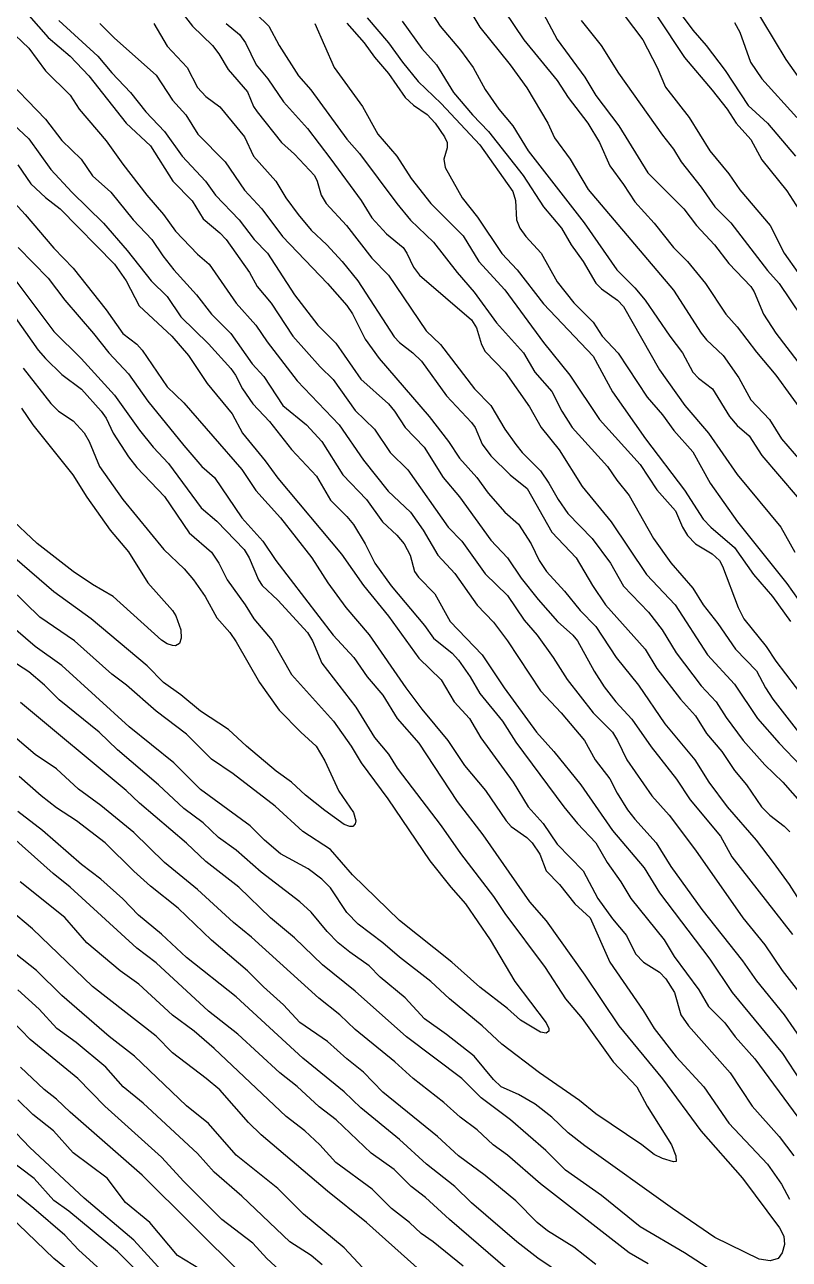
# Model space of a CAD drawing. Extents: x 474277 to 475042, y 254928 to 255625.
# Drawn here: x 474851.51 to 474872.7, y 255327.82 to 255362.01 of the extents above; entities that cross this region are included whole.
import ezdxf

# ---------------------------------------------------------------- set-up
doc = ezdxf.new("R2010")
doc.units = 0
doc.header["$MEASUREMENT"] = 0
doc.layers.add('BaseMapV2_DTM_export_MonNov09090547073261 — entities', color=1, linetype='CONTINUOUS')

msp = doc.modelspace()

# ---------------------------------------------------------------- linework, layer by layer
at = {"layer": 'BaseMapV2_DTM_export_MonNov09090547073261 — entities', "color": 15, "linetype": 'Continuous', "true_color": 0xb7484b}
for points in [[(474864.277, 255363.182, 93.75), (474865.348, 255361.586, 93.75), (474866.27, 255360.461, 93.75), (474866.577, 255359.992, 93.75), (474867.115, 255359.286, 93.75), (474867.439, 255358.749, 93.75), (474867.727, 255358.1, 93.75), (474868.11, 255357.588, 93.75), (474868.417, 255357.106, 93.75), (474868.954, 255356.512, 93.75), (474869.491, 255355.836, 93.75), (474869.883, 255355.452, 93.75), (474870.378, 255354.838, 93.75), (474870.94, 255353.995, 93.75), (474871.254, 255353.646, 93.75), (474871.791, 255352.937, 93.75), (474872.328, 255352.305, 93.75), (474873.155, 255351.158, 93.75)], [(474862.484, 255362.813, 94.25), (474863.022, 255361.969, 94.25), (474863.587, 255361.3, 94.25), (474863.939, 255360.819, 94.25), (474864.277, 255360.219, 94.25), (474864.652, 255359.669, 94.25), (474865.043, 255359.212, 94.25), (474865.463, 255358.519, 94.25), (474867.017, 255356.525, 94.25), (474867.921, 255355.222, 94.25), (474868.417, 255354.725, 94.25), (474868.706, 255354.378, 94.25), (474869.392, 255353.382, 94.25), (474869.745, 255352.922, 94.25), (474870.032, 255352.385, 94.25), (474870.181, 255352.218, 94.25), (474870.569, 255351.925, 94.25), (474871.041, 255351.158, 94.25), (474871.254, 255350.915, 94.25), (474871.587, 255350.621, 94.25), (474871.944, 255350.078, 94.25), (474872.917, 255348.934, 94.25)], [(474869.261, 255362.889, 92.5), (474870.027, 255361.859, 92.5), (474870.401, 255361.433, 92.5), (474870.921, 255360.743, 92.5), (474871.561, 255359.772, 92.5), (474872.098, 255359.282, 92.5), (474872.869, 255358.366, 92.5)], [(474857.567, 255362.659, 95.5), (474858.273, 255361.969, 95.5), (474858.56, 255361.433, 95.5), (474859.095, 255360.589, 95.5), (474859.44, 255360.206, 95.5), (474860.443, 255358.843, 95.5), (474860.787, 255358.442, 95.5), (474861.823, 255357.062, 95.5), (474862.206, 255356.593, 95.5), (474862.837, 255355.989, 95.5), (474863.497, 255355.145, 95.5), (474863.97, 255354.604, 95.5), (474864.583, 255353.749, 95.5), (474865.332, 255352.922, 95.5), (474865.653, 255352.385, 95.5), (474866.122, 255351.848, 95.5), (474866.393, 255351.311, 95.5), (474866.679, 255350.851, 95.5), (474867.662, 255349.778, 95.5), (474867.924, 255349.394, 95.5), (474868.264, 255348.975, 95.5), (474868.941, 255347.784, 95.5), (474869.414, 255347.109, 95.5), (474870.029, 255346.404, 95.5), (474870.317, 255345.944, 95.5), (474870.717, 255345.426, 95.5), (474871.208, 255344.717, 95.5), (474871.791, 255344.113, 95.5), (474872.042, 255343.644, 95.5), (474872.247, 255343.337, 95.5), (474873.018, 255342.339, 95.5)], [(474863.663, 255362.718, 94), (474864.123, 255361.938, 94), (474864.967, 255360.902, 94), (474865.427, 255360.264, 94), (474866.008, 255359.286, 94), (474866.194, 255358.88, 94), (474866.627, 255358.289, 94), (474867.128, 255357.445, 94), (474869.491, 255354.662, 94), (474870.257, 255353.471, 94), (474870.411, 255353.284, 94), (474870.871, 255352.85, 94), (474871.306, 255352.231, 94), (474871.634, 255351.618, 94), (474872.153, 255351.081, 94), (474872.485, 255350.545, 94), (474873.009, 255349.931, 94)], [(474865.734, 255362.606, 93.5), (474866.27, 255361.596, 93.5), (474867.037, 255360.555, 93.5), (474867.337, 255360.052, 93.5), (474867.98, 255359.209, 93.5), (474868.778, 255357.906, 93.5), (474869.781, 255356.909, 93.5), (474870.13, 255356.449, 93.5), (474870.626, 255355.912, 93.5), (474871.024, 255355.396, 93.5), (474871.637, 255354.762, 93.5), (474871.731, 255354.608, 93.5), (474871.989, 255353.995, 93.5), (474872.328, 255353.467, 93.5), (474872.941, 255352.669, 93.5)], [(474871.638, 255362.65, 92), (474872.602, 255361.049, 92), (474873.472, 255359.822, 92)], [(474851.625, 255362.264, 97), (474852.162, 255361.658, 97), (474852.775, 255361.14, 97), (474853.292, 255360.589, 97), (474854.319, 255359.286, 97), (474854.999, 255358.65, 97), (474855.62, 255357.675, 97), (474856.149, 255357.127, 97), (474856.456, 255356.631, 97), (474856.916, 255356.25, 97), (474857.093, 255356.065, 97), (474857.738, 255355.145, 97), (474857.952, 255354.762, 97), (474858.343, 255354.302, 97), (474858.941, 255353.382, 97), (474859.696, 255352.538, 97), (474860.059, 255352.182, 97), (474860.673, 255351.327, 97), (474861.21, 255350.81, 97), (474861.639, 255350.161, 97), (474862.13, 255349.684, 97), (474863.248, 255348.091, 97), (474863.628, 255347.708, 97), (474864.277, 255346.805, 97), (474864.89, 255346.202, 97), (474865.35, 255345.516, 97), (474865.71, 255345.101, 97), (474866.16, 255344.487, 97), (474866.548, 255343.874, 97), (474867.267, 255342.951, 97), (474867.798, 255342.417, 97), (474867.941, 255342.187, 97), (474868.202, 255341.65, 97), (474868.895, 255340.653, 97), (474869.373, 255340.117, 97), (474870.104, 255339.153, 97), (474871.415, 255337.28, 97), (474872.021, 255336.526, 97), (474872.499, 255335.823, 97), (474873.219, 255334.903, 97)], [(474852.461, 255362.123, 96.75), (474853.542, 255361.139, 96.75), (474853.925, 255360.676, 96.75), (474854.442, 255360.129, 96.75), (474854.867, 255359.592, 96.75), (474855.384, 255359.056, 96.75), (474855.871, 255358.366, 96.75), (474856.526, 255357.675, 96.75), (474856.8, 255357.292, 96.75), (474857.452, 255356.604, 96.75), (474857.873, 255356.065, 96.75), (474858.236, 255355.682, 96.75), (474858.986, 255354.531, 96.75), (474859.633, 255353.688, 96.75), (474860.136, 255353.188, 96.75), (474860.826, 255352.193, 96.75), (474861.593, 255351.509, 96.75), (474861.76, 255351.311, 96.75), (474862.059, 255350.851, 96.75), (474862.582, 255350.315, 96.75), (474863.113, 255349.471, 96.75), (474863.558, 255348.934, 96.75), (474864.43, 255347.731, 96.75), (474864.889, 255347.248, 96.75), (474865.273, 255346.679, 96.75), (474865.741, 255346.097, 96.75), (474866.279, 255345.484, 96.75), (474866.703, 255345.101, 96.75), (474866.834, 255344.947, 96.75), (474867.295, 255344.104, 96.75), (474867.574, 255343.673, 96.75), (474867.898, 255343.26, 96.75), (474868.34, 255342.782, 96.75), (474868.877, 255342.01, 96.75), (474869.571, 255341.113, 96.75), (474869.951, 255340.548, 96.75), (474870.794, 255339.535, 96.75), (474871.108, 255338.967, 96.75), (474872.788, 255336.812, 96.75)], [(474855.799, 255362.429, 96), (474856.158, 255361.969, 96), (474856.72, 255361.433, 96), (474856.89, 255361.203, 96), (474857.146, 255360.765, 96), (474857.683, 255360.147, 96), (474857.851, 255359.746, 96), (474857.956, 255359.592, 96), (474858.627, 255358.749, 96), (474858.986, 255358.428, 96), (474859.543, 255357.829, 96), (474859.619, 255357.675, 96), (474859.725, 255357.292, 96), (474859.867, 255357.062, 96), (474860.43, 255356.449, 96), (474861.133, 255355.542, 96), (474861.593, 255355.071, 96), (474862.638, 255353.535, 96), (474863.038, 255353.152, 96), (474863.978, 255351.925, 96), (474864.433, 255351.465, 96), (474864.813, 255350.811, 96), (474865.12, 255350.381, 96), (474865.302, 255350.161, 96), (474865.81, 255349.654, 96), (474866.038, 255349.318, 96), (474866.294, 255348.858, 96), (474866.566, 255348.474, 96), (474867.24, 255347.784, 96), (474867.745, 255347.094, 96), (474868.11, 255346.463, 96), (474868.801, 255345.739, 96), (474869.181, 255345.254, 96), (474869.567, 255344.615, 96), (474870.257, 255343.704, 96), (474870.678, 255343.26, 96), (474870.947, 255342.822, 96), (474871.426, 255342.187, 96), (474872.021, 255341.515, 96), (474872.521, 255341.037, 96), (474873.061, 255340.423, 96)], [(474861.004, 255362.199, 94.75), (474861.597, 255361.509, 94.75), (474861.978, 255360.973, 94.75), (474862.417, 255360.436, 94.75), (474863.05, 255359.823, 94.75), (474864.123, 255358.679, 94.75), (474865.043, 255357.393, 94.75), (474865.113, 255357.139, 94.75), (474865.139, 255356.602, 94.75), (474865.23, 255356.372, 94.75), (474865.395, 255356.142, 94.75), (474865.827, 255355.682, 94.75), (474866.27, 255354.885, 94.75), (474866.73, 255354.309, 94.75), (474867.267, 255353.77, 94.75), (474867.519, 255353.382, 94.75), (474867.957, 255352.912, 94.75), (474868.765, 255351.695, 94.75), (474869.184, 255351.207, 94.75), (474869.497, 255350.775, 94.75), (474870.027, 255350.18, 94.75), (474870.509, 255349.318, 94.75), (474871.268, 255348.244, 94.75), (474872.634, 255346.539, 94.75), (474872.945, 255346.097, 94.75)], [(474866.937, 255362.123, 93.25), (474867.486, 255361.433, 93.25), (474867.97, 255360.666, 93.25), (474869.184, 255358.946, 93.25), (474869.491, 255358.564, 93.25), (474869.704, 255358.212, 93.25), (474870.257, 255357.51, 93.25), (474870.641, 255356.962, 93.25), (474871.078, 255356.525, 93.25), (474872.098, 255355.201, 93.25), (474872.421, 255354.838, 93.25), (474873.357, 255353.458, 93.25)], [(474868.129, 255362.276, 93), (474868.646, 255361.586, 93), (474869.039, 255360.819, 93), (474869.267, 255360.282, 93), (474869.923, 255359.439, 93), (474870.5, 255358.519, 93), (474871.024, 255357.882, 93), (474871.331, 255357.432, 93), (474872.174, 255356.449, 93), (474872.562, 255355.682, 93), (474872.941, 255355.148, 93)], [(474869.031, 255362.254, 92.75), (474869.797, 255361.104, 92.75), (474870.564, 255360.196, 92.75), (474870.975, 255359.669, 92.75), (474871.232, 255359.286, 92.75), (474871.631, 255358.826, 92.75), (474871.944, 255358.271, 92.75), (474872.634, 255357.408, 92.75), (474873.631, 255355.862, 92.75)], [(474851.063, 255361.893, 97.25), (474851.627, 255361.356, 97.25), (474852.085, 255360.729, 97.25), (474852.775, 255360.053, 97.25), (474853.022, 255359.669, 97.25), (474853.772, 255358.79, 97.25), (474854.232, 255358.144, 97.25), (474854.9, 255357.292, 97.25), (474855.362, 255356.755, 97.25), (474855.691, 255356.295, 97.25), (474856.302, 255355.655, 97.25), (474856.626, 255355.375, 97.25), (474857.376, 255354.302, 97.25), (474857.918, 255353.688, 97.25), (474858.229, 255353.228, 97.25), (474859.063, 255352.149, 97.25), (474860.223, 255350.928, 97.25), (474860.903, 255349.949, 97.25), (474861.581, 255349.088, 97.25), (474862.206, 255348.507, 97.25), (474862.553, 255348.014, 97.25), (474862.957, 255347.324, 97.25), (474863.433, 255346.811, 97.25), (474864.047, 255345.931, 97.25), (474864.507, 255345.468, 97.25), (474864.89, 255344.945, 97.25), (474865.81, 255343.566, 97.25), (474866.382, 255342.954, 97.25), (474867.028, 255342.187, 97.25), (474867.325, 255341.65, 97.25), (474867.727, 255341.124, 97.25), (474867.927, 255340.73, 97.25), (474868.218, 255340.27, 97.25), (474868.417, 255340.008, 97.25), (474869.007, 255339.35, 97.25), (474869.414, 255338.703, 97.25), (474870.278, 255337.51, 97.25), (474871.408, 255336.091, 97.25), (474871.791, 255335.534, 97.25), (474872.557, 255334.596, 97.25), (474873.094, 255333.812, 97.25)], [(474853.592, 255362.046, 96.5), (474854.002, 255361.639, 96.5), (474855.152, 255360.61, 96.5), (474855.612, 255359.916, 96.5), (474855.981, 255359.516, 96.5), (474856.305, 255358.979, 96.5), (474857.063, 255358.212, 96.5), (474857.606, 255357.424, 96.5), (474858.083, 255356.909, 96.5), (474858.659, 255356.142, 96.5), (474859.906, 255354.842, 96.5), (474860.443, 255354.23, 96.5), (474860.596, 255354, 96.5), (474860.95, 255353.305, 96.5), (474861.339, 255352.768, 96.5), (474862.725, 255351.158, 96.5), (474863.258, 255350.468, 96.5), (474863.557, 255350.008, 96.5), (474864.041, 255349.471, 96.5), (474864.353, 255349.04, 96.5), (474864.813, 255348.509, 96.5), (474865.197, 255348.181, 96.5), (474865.546, 255347.631, 96.5), (474865.773, 255347.171, 96.5), (474865.969, 255346.864, 96.5), (474866.472, 255346.327, 96.5), (474866.903, 255345.791, 96.5), (474867.344, 255345.341, 96.5), (474867.905, 255344.487, 96.5), (474868.522, 255343.72, 96.5), (474869.251, 255342.647, 96.5), (474870.087, 255341.65, 96.5), (474870.474, 255341.037, 96.5), (474870.978, 255340.347, 96.5), (474871.781, 255339.427, 96.5), (474872.251, 255338.814, 96.5), (474872.702, 255338.2, 96.5), (474873.189, 255337.433, 96.5)], [(474855.089, 255362.046, 96.25), (474855.459, 255361.411, 96.25), (474856.012, 255360.819, 96.25), (474856.302, 255360.271, 96.25), (474856.532, 255360.025, 96.25), (474856.916, 255359.735, 96.25), (474857.606, 255358.902, 96.25), (474857.855, 255358.366, 96.25), (474858.475, 255357.675, 96.25), (474858.749, 255357.215, 96.25), (474859.087, 255356.755, 96.25), (474859.446, 255356.322, 96.25), (474859.887, 255355.912, 96.25), (474860.31, 255355.452, 96.25), (474860.74, 255354.915, 96.25), (474861.746, 255353.368, 96.25), (474861.9, 255353.205, 96.25), (474862.265, 255352.922, 96.25), (474862.507, 255352.692, 96.25), (474863.203, 255351.733, 96.25), (474863.893, 255350.996, 96.25), (474863.991, 255350.851, 96.25), (474864.189, 255350.391, 96.25), (474864.43, 255350.066, 96.25), (474864.967, 255349.548, 96.25), (474865.441, 255349.164, 96.25), (474866.117, 255347.954, 96.25), (474866.798, 255347.248, 96.25), (474867.244, 255346.481, 96.25), (474867.611, 255345.944, 96.25), (474868.706, 255344.717, 96.25), (474869.031, 255344.179, 96.25), (474869.683, 255343.337, 96.25), (474870.104, 255342.874, 96.25), (474870.411, 255342.378, 96.25), (474870.834, 255341.88, 96.25), (474871.178, 255341.358, 96.25), (474871.514, 255340.96, 96.25), (474871.935, 255340.347, 96.25), (474872.158, 255340.117, 96.25), (474872.558, 255339.815, 96.25), (474872.719, 255339.657, 96.25)], [(474857.098, 255362.046, 95.75), (474857.462, 255361.739, 95.75), (474857.631, 255361.509, 95.75), (474857.924, 255360.896, 95.75), (474858.252, 255360.513, 95.75), (474858.679, 255359.877, 95.75), (474859.349, 255359.132, 95.75), (474859.997, 255358.289, 95.75), (474860.832, 255357.139, 95.75), (474861.133, 255356.657, 95.75), (474861.537, 255356.219, 95.75), (474861.997, 255355.835, 95.75), (474862.103, 255355.682, 95.75), (474862.286, 255355.299, 95.75), (474862.449, 255355.069, 95.75), (474863.893, 255353.836, 95.75), (474864.033, 255353.612, 95.75), (474864.175, 255353.152, 95.75), (474864.277, 255352.958, 95.75), (474864.829, 255352.385, 95.75), (474865.503, 255351.429, 95.75), (474865.828, 255350.851, 95.75), (474866.321, 255350.238, 95.75), (474866.96, 255349.223, 95.75), (474867.765, 255348.244, 95.75), (474868.747, 255346.787, 95.75), (474869.536, 255345.944, 95.75), (474870.431, 255344.564, 95.75), (474871.178, 255343.748, 95.75), (474871.816, 255342.8, 95.75), (474872.42, 255342.11, 95.75), (474873.018, 255341.487, 95.75)], [(474859.552, 255362.046, 95.25), (474860.092, 255360.819, 95.25), (474860.872, 255359.746, 95.25), (474861.3, 255358.979, 95.25), (474861.825, 255358.366, 95.25), (474862.222, 255357.752, 95.25), (474862.766, 255357.062, 95.25), (474863.663, 255356.161, 95.25), (474864.101, 255355.452, 95.25), (474864.813, 255354.666, 95.25), (474865.887, 255353.213, 95.25), (474866.621, 255352.308, 95.25), (474867.437, 255351.081, 95.25), (474868.571, 255349.826, 95.25), (474869.031, 255349.129, 95.25), (474869.544, 255348.551, 95.25), (474869.738, 255348.091, 95.25), (474869.879, 255347.861, 95.25), (474870.104, 255347.633, 95.25), (474870.564, 255347.353, 95.25), (474870.765, 255347.171, 95.25), (474870.853, 255347.018, 95.25), (474871.28, 255345.867, 95.25), (474871.445, 255345.561, 95.25), (474872.059, 255344.794, 95.25), (474872.328, 255344.381, 95.25), (474873.136, 255343.337, 95.25)], [(474860.443, 255362.049, 95), (474860.921, 255361.509, 95), (474861.21, 255361.109, 95), (474861.593, 255360.662, 95), (474862.053, 255359.992, 95), (474862.283, 255359.781, 95), (474862.666, 255359.525, 95), (474862.89, 255359.286, 95), (474863.149, 255358.902, 95), (474863.22, 255358.749, 95), (474863.22, 255358.596, 95), (474863.124, 255358.289, 95), (474863.167, 255358.059, 95), (474863.636, 255357.215, 95), (474864.061, 255356.679, 95), (474864.737, 255355.673, 95), (474865.159, 255355.222, 95), (474865.887, 255354.275, 95), (474867.267, 255352.828, 95), (474867.804, 255351.843, 95), (474868.713, 255350.545, 95), (474869.797, 255349.118, 95), (474870.314, 255348.321, 95), (474870.526, 255348.091, 95), (474871.178, 255347.528, 95), (474871.705, 255346.787, 95), (474872.237, 255346.174, 95), (474872.734, 255345.484, 95)], [(474861.976, 255362.106, 94.5), (474862.513, 255361.346, 94.5), (474862.922, 255360.896, 94.5), (474863.398, 255360.129, 94.5), (474863.924, 255359.516, 94.5), (474864.365, 255359.056, 94.5), (474865.325, 255357.829, 94.5), (474865.887, 255356.969, 94.5), (474866.392, 255356.372, 94.5), (474866.654, 255355.909, 94.5), (474866.992, 255355.452, 94.5), (474867.344, 255354.855, 94.5), (474867.497, 255354.695, 94.5), (474867.937, 255354.378, 94.5), (474868.11, 255354.206, 94.5), (474869.107, 255352.451, 94.5), (474869.803, 255351.465, 94.5), (474870.466, 255350.698, 94.5), (474871.254, 255349.553, 94.5), (474872.465, 255348.091, 94.5), (474872.851, 255347.401, 94.5)], [(474871.178, 255362.067, 92.25), (474871.331, 255361.802, 92.25), (474871.63, 255360.973, 92.25), (474871.94, 255360.513, 92.25), (474872.913, 255359.439, 92.25)], [(474850.858, 255360.663, 97.5), (474852.085, 255359.39, 97.5), (474852.545, 255358.799, 97.5), (474853.08, 255358.289, 97.5), (474853.389, 255357.826, 97.5), (474853.894, 255357.369, 97.5), (474854.517, 255356.602, 97.5), (474855.038, 255356.065, 97.5), (474855.337, 255355.605, 97.5), (474855.647, 255355.222, 97.5), (474856.274, 255354.532, 97.5), (474856.69, 255353.995, 97.5), (474857.222, 255353.454, 97.5), (474857.813, 255352.615, 97.5), (474858.143, 255352.264, 97.5), (474858.664, 255351.465, 97.5), (474859.322, 255350.928, 97.5), (474859.749, 255350.468, 97.5), (474860.324, 255349.548, 97.5), (474860.988, 255348.858, 97.5), (474861.423, 255348.244, 97.5), (474861.823, 255347.874, 97.5), (474862.026, 255347.631, 97.5), (474862.19, 255347.324, 97.5), (474862.317, 255346.864, 97.5), (474862.424, 255346.711, 97.5), (474862.88, 255346.251, 97.5), (474863.306, 255345.484, 97.5), (474864.187, 255344.564, 97.5), (474864.803, 255343.644, 97.5), (474865.699, 255342.417, 97.5), (474866.177, 255341.88, 97.5), (474866.927, 255340.96, 97.5), (474867.804, 255339.693, 97.5), (474868.678, 255338.66, 97.5), (474869.104, 255337.97, 97.5), (474870.502, 255336.129, 97.5), (474871.121, 255335.209, 97.5), (474872.512, 255333.522, 97.5), (474873.018, 255332.749, 97.5)], [(474850.628, 255359.774, 97.75), (474851.625, 255358.845, 97.75), (474852.238, 255358.003, 97.75), (474852.82, 255357.369, 97.75), (474853.695, 255356.514, 97.75), (474854.353, 255355.759, 97.75), (474855.02, 255354.915, 97.75), (474855.459, 255354.479, 97.75), (474855.835, 255353.918, 97.75), (474856.609, 255353.17, 97.75), (474857.222, 255352.485, 97.75), (474857.351, 255352.308, 97.75), (474857.55, 255351.925, 97.75), (474857.836, 255351.512, 97.75), (474858.296, 255351.018, 97.75), (474858.909, 255350.242, 97.75), (474859.599, 255349.508, 97.75), (474859.983, 255348.84, 97.75), (474860.443, 255348.39, 97.75), (474860.626, 255348.168, 97.75), (474860.945, 255347.631, 97.75), (474861.213, 255347.094, 97.75), (474861.67, 255346.469, 97.75), (474862.59, 255345.37, 97.75), (474862.841, 255345.024, 97.75), (474863.357, 255344.608, 97.75), (474863.533, 255344.411, 97.75), (474863.859, 255343.95, 97.75), (474864.123, 255343.488, 97.75), (474864.749, 255342.724, 97.75), (474865.12, 255342.14, 97.75), (474866.455, 255340.347, 97.75), (474866.834, 255339.887, 97.75), (474867.341, 255339.35, 97.75), (474867.65, 255338.811, 97.75), (474868.034, 255338.272, 97.75), (474868.311, 255337.816, 97.75), (474869.229, 255336.666, 97.75), (474869.513, 255336.206, 97.75), (474870.19, 255335.286, 97.75), (474870.465, 255334.826, 97.75), (474870.914, 255334.366, 97.75), (474871.205, 255333.983, 97.75), (474871.75, 255333.369, 97.75), (474872.938, 255331.759, 97.75)], [(474851.318, 255358.131, 98), (474851.678, 255357.599, 98), (474852.085, 255357.227, 98), (474852.497, 255356.909, 98), (474854.002, 255355.378, 98), (474854.32, 255354.915, 98), (474854.684, 255354.225, 98), (474855.588, 255353.382, 98), (474856.053, 255352.845, 98), (474856.564, 255352.078, 98), (474857.263, 255351.235, 98), (474857.544, 255350.698, 98), (474858.178, 255349.931, 98), (474858.526, 255349.452, 98), (474860.289, 255347.349, 98), (474860.905, 255346.481, 98), (474861.593, 255345.629, 98), (474862.436, 255344.464, 98), (474863.05, 255343.865, 98), (474863.41, 255343.26, 98), (474863.834, 255342.8, 98), (474864.154, 255342.264, 98), (474865.048, 255341.037, 98), (474865.465, 255340.347, 98), (474865.881, 255339.887, 98), (474866.27, 255339.319, 98), (474866.993, 255338.583, 98), (474867.394, 255337.816, 98), (474867.804, 255337.251, 98), (474868.187, 255336.787, 98), (474868.44, 255336.283, 98), (474868.656, 255336.053, 98), (474869.107, 255335.775, 98), (474869.276, 255335.593, 98), (474869.524, 255335.209, 98), (474869.694, 255334.596, 98), (474869.907, 255334.289, 98), (474871.062, 255332.986, 98), (474871.668, 255332.066, 98), (474872.417, 255331.222, 98), (474872.829, 255330.685, 98)], [(474850.628, 255357.725, 98.25), (474851.527, 255356.755, 98.25), (474852.315, 255355.823, 98.25), (474852.852, 255355.268, 98.25), (474853.772, 255354.114, 98.25), (474854.228, 255353.458, 98.25), (474854.615, 255353.166, 98.25), (474854.769, 255352.996, 98.25), (474855.459, 255351.982, 98.25), (474855.923, 255351.541, 98.25), (474857.529, 255349.69, 98.25), (474857.913, 255349.111, 98.25), (474858.603, 255348.352, 98.25), (474859.467, 255347.248, 98.25), (474859.914, 255346.557, 98.25), (474860.413, 255345.867, 98.25), (474861.056, 255345.113, 98.25), (474862.073, 255343.644, 98.25), (474862.513, 255343.055, 98.25), (474863.242, 255342.187, 98.25), (474863.7, 255341.497, 98.25), (474864.279, 255340.807, 98.25), (474864.856, 255339.963, 98.25), (474864.997, 255339.81, 98.25), (474865.423, 255339.503, 98.25), (474865.577, 255339.35, 98.25), (474865.783, 255339.043, 98.25), (474865.964, 255338.58, 98.25), (474866.331, 255338.2, 98.25), (474866.757, 255337.663, 98.25), (474867.185, 255337.28, 98.25), (474867.727, 255336.054, 98.25), (474868.647, 255334.709, 98.25), (474868.953, 255334.213, 98.25), (474869.567, 255333.427, 98.25), (474870.328, 255332.602, 98.25), (474871.024, 255331.596, 98.25), (474872.101, 255330.455, 98.25), (474872.481, 255329.899, 98.25), (474872.711, 255329.492, 98.25)], [(474851.327, 255355.835, 98.5), (474852.159, 255354.992, 98.5), (474852.628, 255354.378, 98.5), (474853.419, 255353.458, 98.5), (474853.839, 255352.922, 98.5), (474854.385, 255352.338, 98.5), (474854.922, 255351.58, 98.5), (474855.919, 255350.354, 98.5), (474856.421, 255349.778, 98.5), (474856.772, 255349.471, 98.5), (474857.529, 255348.355, 98.5), (474858.114, 255347.708, 98.5), (474858.47, 255347.171, 98.5), (474860.056, 255345.101, 98.5), (474860.629, 255344.487, 98.5), (474860.999, 255343.95, 98.5), (474861.44, 255343.446, 98.5), (474861.832, 255342.8, 98.5), (474862.436, 255342.116, 98.5), (474863.493, 255340.5, 98.5), (474864.21, 255339.58, 98.5), (474865.503, 255337.72, 98.5), (474865.964, 255337.197, 98.5), (474867.037, 255335.686, 98.5), (474867.98, 255334.289, 98.5), (474869.184, 255332.819, 98.5), (474870.25, 255331.376, 98.5), (474871.408, 255330.065, 98.5), (474872.434, 255328.692, 98.5), (474872.553, 255328.462, 98.5), (474872.572, 255328.232, 98.5), (474872.507, 255328.002, 98.5), (474872.391, 255327.848, 98.5)], [(474851.261, 255354.915, 98.75), (474852.315, 255353.514, 98.75), (474853.072, 255352.768, 98.75), (474854.002, 255351.753, 98.75), (474854.692, 255350.777, 98.75), (474855.069, 255350.315, 98.75), (474855.5, 255349.855, 98.75), (474856.404, 255348.628, 98.75), (474856.839, 255348.258, 98.75), (474857.591, 255347.478, 98.75), (474857.73, 255347.248, 98.75), (474857.989, 255346.634, 98.75), (474858.093, 255346.481, 98.75), (474858.526, 255346.077, 98.75), (474859.353, 255345.177, 98.75), (474859.49, 255344.947, 98.75), (474859.743, 255344.334, 98.75), (474860.692, 255343.107, 98.75), (474861.21, 255342.27, 98.75), (474861.593, 255341.81, 98.75), (474861.831, 255341.42, 98.75), (474863.05, 255339.822, 98.75), (474863.587, 255339.056, 98.75), (474864.507, 255337.868, 98.75), (474864.813, 255337.398, 98.75), (474865.932, 255335.899, 98.75), (474866.5, 255335.038, 98.75), (474866.96, 255334.487, 98.75), (474867.817, 255333.292, 98.75), (474868.474, 255332.602, 98.75), (474868.761, 255332.066, 98.75), (474869.432, 255330.992, 98.75), (474869.557, 255330.685, 98.75), (474869.568, 255330.532, 98.75)], [(474851.074, 255354.148, 99), (474851.887, 255352.998, 99), (474852.085, 255352.768, 99), (474852.545, 255352.319, 99), (474853.082, 255351.917, 99), (474853.633, 255351.311, 99), (474853.772, 255351.114, 99), (474853.967, 255350.698, 99), (474854.385, 255350.045, 99), (474854.615, 255349.751, 99), (474855.382, 255348.945, 99), (474856.065, 255347.938, 99), (474856.686, 255347.404, 99), (474856.889, 255347.094, 99), (474857.122, 255346.634, 99), (474857.624, 255345.944, 99), (474857.863, 255345.561, 99), (474858.373, 255344.955, 99), (474858.909, 255344.017, 99), (474860.069, 255342.724, 99), (474860.556, 255342.034, 99), (474860.833, 255341.573, 99), (474861.578, 255340.577, 99), (474862.743, 255338.854, 99), (474863.321, 255338.123, 99), (474863.731, 255337.663, 99), (474864.407, 255336.666, 99), (474865.092, 255335.516, 99), (474865.959, 255334.366, 99), (474866.035, 255334.213, 99), (474866.036, 255334.136, 99)], [(474851.472, 255352.498, 99.25), (474852.238, 255351.521, 99.25), (474852.45, 255351.311, 99.25), (474852.852, 255351.036, 99.25), (474853.159, 255350.706, 99.25), (474853.298, 255350.468, 99.25), (474853.586, 255349.778, 99.25), (474854.231, 255348.858, 99.25), (474855.368, 255347.478, 99.25), (474855.929, 255346.941, 99.25), (474856.194, 255346.634, 99.25), (474856.511, 255346.174, 99.25), (474856.839, 255345.582, 99.25), (474857.193, 255345.177, 99.25), (474857.376, 255344.921, 99.25), (474858.022, 255343.797, 99.25), (474858.559, 255343.03, 99.25), (474859.161, 255342.417, 99.25), (474859.589, 255342.034, 99.25), (474859.829, 255341.624, 99.25), (474860.213, 255340.785, 99.25), (474860.623, 255340.193, 99.25), (474860.685, 255339.963, 99.25), (474860.673, 255339.883, 99.25), (474860.601, 255339.81, 99.25)], [(474851.42, 255351.388, 99.5), (474851.736, 255350.928, 99.5), (474852.846, 255349.548, 99.5), (474853.235, 255348.928, 99.5), (474853.882, 255348.014, 99.5), (474854.385, 255347.412, 99.5), (474854.922, 255346.557, 99.5), (474855.612, 255345.784, 99.5), (474855.697, 255345.637, 99.5), (474855.837, 255345.254, 99.5), (474855.847, 255345.024, 99.5), (474855.802, 255344.871, 99.5)], [(474855.802, 255344.871, 99.5), (474855.689, 255344.812, 99.5), (474855.612, 255344.818, 99.5), (474855.459, 255344.868, 99.5), (474855.306, 255344.966, 99.5), (474853.961, 255346.174, 99.5), (474853.389, 255346.504, 99.5), (474852.85, 255346.864, 99.5), (474851.855, 255347.644, 99.5), (474851.056, 255348.398, 99.5)], [(474860.601, 255339.81, 99.25), (474860.52, 255339.804, 99.25), (474860.366, 255339.862, 99.25), (474859.829, 255340.249, 99.25), (474859.293, 255340.677, 99.25), (474858.909, 255341.03, 99.25), (474858.482, 255341.343, 99.25), (474857.654, 255342.034, 99.25), (474857.162, 255342.494, 99.25), (474856.379, 255343.004, 99.25), (474855.842, 255343.454, 99.25), (474855.361, 255343.797, 99.25), (474854.905, 255344.257, 99.25), (474853.352, 255345.561, 99.25), (474852.315, 255346.303, 99.25), (474851.242, 255347.235, 99.25)], [(474866.036, 255334.136, 99), (474865.964, 255334.085, 99), (474865.81, 255334.108, 99), (474865.248, 255334.443, 99), (474864.89, 255334.769, 99), (474864.123, 255335.362, 99), (474863.347, 255336.053, 99), (474861.9, 255337.203, 99), (474860.596, 255338.467, 99), (474859.983, 255339.172, 99), (474859.216, 255339.665, 99), (474858.449, 255340.37, 99), (474857.287, 255341.267, 99), (474856.686, 255341.673, 99), (474855.996, 255342.363, 99), (474855.152, 255343.002, 99), (474854.337, 255343.72, 99), (474853.925, 255344.029, 99), (474852.889, 255344.947, 99), (474851.932, 255345.605, 99), (474851.107, 255346.404, 99)], [(474869.568, 255330.532, 98.75), (474869.491, 255330.525, 98.75), (474869.184, 255330.618, 98.75), (474868.954, 255330.725, 98.75), (474868.613, 255330.992, 98.75), (474867.344, 255331.852, 98.75), (474866.886, 255332.219, 98.75), (474865.78, 255332.986, 98.75), (474864.737, 255333.776, 98.75), (474864.19, 255334.289, 98.75), (474863.28, 255335.031, 98.75), (474862.767, 255335.516, 98.75), (474861.9, 255336.193, 98.75), (474861.441, 255336.59, 98.75), (474860.75, 255337.1, 98.75), (474860.443, 255337.424, 98.75), (474859.983, 255338.108, 98.75), (474859.742, 255338.353, 98.75), (474859.369, 255338.63, 98.75), (474858.603, 255339.05, 98.75), (474858.154, 255339.427, 98.75), (474857.759, 255339.825, 98.75), (474856.379, 255340.834, 98.75), (474855.646, 255341.573, 98.75), (474854.402, 255342.57, 98.75), (474852.545, 255344.266, 98.75), (474851.798, 255344.794, 98.75), (474851.001, 255345.484, 98.75)], [(474872.391, 255327.848, 98.5), (474872.174, 255327.778, 98.5), (474871.868, 255327.826, 98.5), (474870.641, 255328.424, 98.5), (474869.465, 255329.229, 98.5), (474867.037, 255330.969, 98.5), (474866.577, 255331.32, 98.5), (474866.117, 255331.754, 98.5), (474865.657, 255332.118, 98.5), (474865.197, 255332.389, 98.5), (474864.72, 255332.602, 98.5), (474864.507, 255332.805, 98.5), (474863.969, 255333.446, 98.5), (474863.203, 255334.048, 98.5), (474862.59, 255334.481, 98.5), (474862.053, 255335.06, 98.5), (474861.363, 255335.639, 98.5), (474861.056, 255335.953, 98.5), (474860.52, 255336.323, 98.5), (474860.2, 255336.59, 98.5), (474859.897, 255336.896, 98.5), (474859.446, 255337.431, 98.5), (474859.139, 255337.721, 98.5), (474858.066, 255338.539, 98.5), (474857.376, 255339.149, 98.5), (474856.88, 255339.503, 98.5), (474856.456, 255339.904, 98.5), (474855.919, 255340.307, 98.5), (474855.217, 255340.96, 98.5), (474854.079, 255341.927, 98.5), (474853.579, 255342.417, 98.5), (474852.469, 255343.315, 98.5), (474852.056, 255343.72, 98.5), (474851.625, 255344.089, 98.5), (474851.125, 255344.411, 98.5)], [(474871.178, 255327.106, 98.25), (474869.798, 255328.002, 98.25), (474868.571, 255328.718, 98.25), (474867.497, 255329.586, 98.25), (474866.5, 255330.287, 98.25), (474865.95, 255330.839, 98.25), (474864.973, 255331.682, 98.25), (474864.159, 255332.296, 98.25), (474863.623, 255332.832, 98.25), (474862.092, 255333.983, 98.25), (474860.673, 255335.249, 98.25), (474859.76, 255335.976, 98.25), (474858.986, 255336.728, 98.25), (474858.321, 255337.28, 98.25), (474857.449, 255338.123, 98.25), (474856.532, 255338.84, 98.25), (474855.996, 255339.344, 98.25), (474854.692, 255340.451, 98.25), (474854.325, 255340.807, 98.25), (474851.395, 255343.238, 98.25)], [(474868.787, 255327.695, 98), (474868.261, 255328.002, 98), (474865.81, 255329.916, 98), (474864.89, 255330.703, 98), (474864.495, 255330.992, 98), (474864.047, 255331.412, 98), (474863.576, 255331.759, 98), (474863.127, 255332.16, 98), (474862.279, 255332.832, 98), (474861.767, 255333.292, 98), (474860.673, 255334.19, 98), (474860.244, 255334.596, 98), (474859.663, 255335.056, 98), (474857.797, 255336.743, 98), (474857.299, 255337.146, 98), (474856.302, 255338.064, 98), (474855.382, 255338.807, 98), (474854.539, 255339.644, 98), (474853.619, 255340.389, 98), (474853.005, 255340.84, 98), (474852.392, 255341.406, 98), (474851.797, 255341.804, 98), (474850.984, 255342.494, 98)], [(474867.344, 255327.675, 97.75), (474866.73, 255328.157, 97.75), (474865.999, 255328.615, 97.75), (474865.715, 255328.845, 97.75), (474865.12, 255329.445, 97.75), (474864.277, 255330.141, 97.75), (474863.53, 255330.685, 97.75), (474862.954, 255331.222, 97.75), (474861.44, 255332.447, 97.75), (474860.903, 255333.004, 97.75), (474860.443, 255333.371, 97.75), (474859.906, 255333.853, 97.75), (474859.139, 255334.378, 97.75), (474858.679, 255334.873, 97.75), (474858.126, 255335.363, 97.75), (474857.683, 255335.814, 97.75), (474856.686, 255336.663, 97.75), (474855.766, 255337.542, 97.75), (474854.999, 255338.158, 97.75), (474854.539, 255338.568, 97.75), (474853.743, 255339.35, 97.75), (474852.949, 255339.963, 97.75), (474852.392, 255340.327, 97.75), (474851.966, 255340.653, 97.75), (474851.356, 255341.19, 97.75)], [(474866.73, 255327.176, 97.5), (474865.734, 255327.854, 97.5), (474865.149, 255328.309, 97.5), (474863.893, 255329.386, 97.5), (474863.433, 255329.838, 97.5), (474862.644, 255330.455, 97.5), (474861.9, 255331.143, 97.5), (474860.826, 255332.021, 97.5), (474860.366, 255332.461, 97.5), (474859.216, 255333.388, 97.5), (474857.376, 255335.091, 97.5), (474855.996, 255336.177, 97.5), (474855.306, 255336.827, 97.5), (474854.663, 255337.356, 97.5), (474854.232, 255337.807, 97.5), (474853.619, 255338.347, 97.5), (474853.082, 255338.755, 97.5), (474852.008, 255339.696, 97.5), (474851.318, 255340.223, 97.5)], [(474864.89, 255327.542, 97.25), (474863.28, 255328.921, 97.25), (474862.615, 255329.535, 97.25), (474862.218, 255329.842, 97.25), (474861.746, 255330.311, 97.25), (474861.116, 255330.762, 97.25), (474860.144, 255331.682, 97.25), (474859.676, 255332.041, 97.25), (474859.063, 255332.604, 97.25), (474858.585, 255332.986, 97.25), (474857.419, 255334.059, 97.25), (474856.609, 255334.695, 97.25), (474855.152, 255336.032, 97.25), (474854.619, 255336.436, 97.25), (474852.77, 255338.123, 97.25), (474852.297, 255338.506, 97.25), (474850.922, 255339.733, 97.25)], [(474863.663, 255327.628, 97), (474862.835, 255328.309, 97), (474862.503, 255328.539, 97), (474862.173, 255328.845, 97), (474861.68, 255329.229, 97), (474861.138, 255329.765, 97), (474860.136, 255330.5, 97), (474859.689, 255330.992, 97), (474859.271, 255331.376, 97), (474858.756, 255331.776, 97), (474856.762, 255333.66, 97), (474856.209, 255334.136, 97), (474855.612, 255334.578, 97), (474854.678, 255335.439, 97), (474854.155, 255335.814, 97), (474853.235, 255336.587, 97), (474852.622, 255337.288, 97), (474851.39, 255338.276, 97)], [(474863.433, 255326.654, 96.75), (474860.981, 255328.845, 96.75), (474859.906, 255329.708, 96.75), (474858.066, 255331.265, 96.75), (474857.713, 255331.606, 96.75), (474856.916, 255332.513, 96.75), (474856.541, 255332.832, 96.75), (474855.612, 255333.535, 96.75), (474855.152, 255333.997, 96.75), (474853.389, 255335.377, 96.75), (474851.724, 255336.973, 96.75), (474851.088, 255337.505, 96.75)], [(474861.133, 255327.319, 96.5), (474860.366, 255328.142, 96.5), (474859.236, 255329.075, 96.5), (474858.526, 255329.779, 96.5), (474857.376, 255330.707, 96.5), (474856.609, 255331.579, 96.5), (474855.996, 255332.07, 96.5), (474854.553, 255333.446, 96.5), (474853.849, 255333.996, 96.5), (474852.545, 255335.128, 96.5), (474851.838, 255335.823, 96.5), (474850.459, 255336.896, 96.5)], [(474859.753, 255327.669, 96.25), (474859.446, 255327.926, 96.25), (474858.863, 255328.309, 96.25), (474857.529, 255329.574, 96.25), (474856.762, 255330.232, 96.25), (474856.302, 255330.756, 96.25), (474854.797, 255332.142, 96.25), (474854.236, 255332.602, 96.25), (474853.76, 255333.139, 96.25), (474852.936, 255333.829, 96.25), (474852.398, 255334.213, 96.25), (474851.915, 255334.749, 96.25), (474851.318, 255335.286, 96.25)], [(474858.679, 255327.422, 96), (474858.221, 255327.848, 96), (474857.836, 255328.271, 96), (474856.977, 255328.922, 96), (474855.919, 255329.981, 96), (474855.306, 255330.655, 96), (474853.735, 255332.066, 96), (474852.981, 255332.832, 96), (474851.666, 255333.906, 96), (474851.165, 255334.423, 96)], [(474857.547, 255327.388, 95.75), (474854.769, 255330.151, 95.75), (474852.775, 255331.893, 95.75), (474852.392, 255332.261, 95.75), (474852.051, 255332.526, 95.75), (474851.395, 255333.146, 95.75)], [(474856.379, 255327.542, 95.5), (474855.746, 255327.925, 95.5), (474854.979, 255328.845, 95.5), (474854.309, 255329.394, 95.5), (474853.797, 255330.072, 95.5), (474852.852, 255330.775, 95.5), (474852.31, 255331.376, 95.5), (474851.733, 255331.836, 95.5), (474851.318, 255332.234, 95.5)], [(474855.306, 255327.516, 95.25), (474854.539, 255328.348, 95.25), (474853.159, 255329.518, 95.25), (474851.656, 255330.916, 95.25), (474851.088, 255331.508, 95.25)], [(474854.922, 255327.196, 95), (474854.079, 255328.034, 95), (474852.73, 255329.152, 95), (474852.315, 255329.452, 95), (474851.778, 255330.058, 95), (474851.012, 255330.634, 95)], [(474853.264, 255327.082, 94.5), (474852.317, 255327.848, 94.5), (474850.092, 255329.974, 94.5)], [(474853.925, 255327.248, 94.75), (474853.005, 255328.081, 94.75), (474852.622, 255328.488, 94.75), (474851.769, 255329.229, 94.75), (474850.911, 255329.919, 94.75)]]:
    msp.add_polyline3d(points, dxfattribs=at)

doc.saveas('drawing.dxf')
